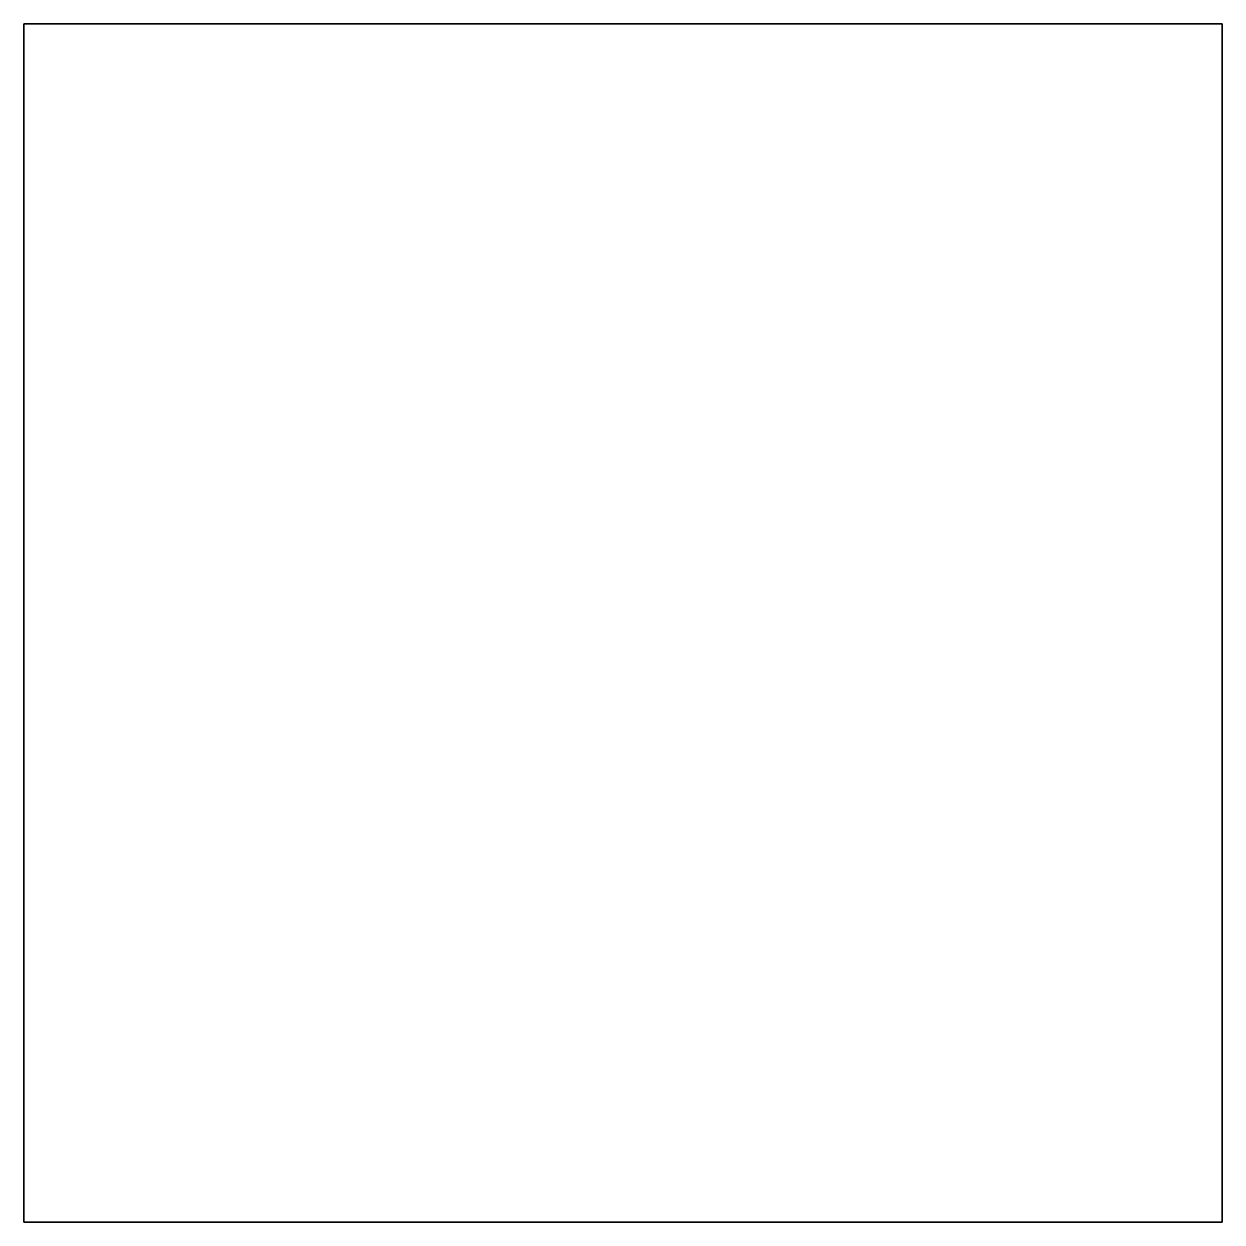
# Model space of a CAD drawing. Extents: x -0.5 to 0.5, y -0.5 to 0.5.
import ezdxf

# ---------------------------------------------------------------- set-up
doc = ezdxf.new("R2010")
doc.units = 0

msp = doc.modelspace()

# ---------------------------------------------------------------- linework, layer by layer
at = {"layer": 'AssetImportCube', "color": 3}
for points in [[(-0.5, 0.5, -0.5), (0.5, 0.5, -0.5), (0.5, -0.5, -0.5), (-0.5, -0.5, -0.5)], [(-0.5, -0.5, 0.5), (0.5, -0.5, 0.5), (0.5, 0.5, 0.5), (-0.5, 0.5, 0.5)], [(-0.5, -0.5, -0.5), (-0.5, -0.5, 0.5), (-0.5, 0.5, 0.5), (-0.5, 0.5, -0.5)], [(-0.5, 0.5, 0.5), (0.5, 0.5, 0.5), (0.5, 0.5, -0.5), (-0.5, 0.5, -0.5)], [(0.5, -0.5, 0.5), (0.5, -0.5, -0.5), (0.5, 0.5, -0.5), (0.5, 0.5, 0.5)], [(-0.5, -0.5, -0.5), (0.5, -0.5, -0.5), (0.5, -0.5, 0.5), (-0.5, -0.5, 0.5)]]:
    msp.add_3dface(points, dxfattribs=at)

doc.saveas('drawing.dxf')
